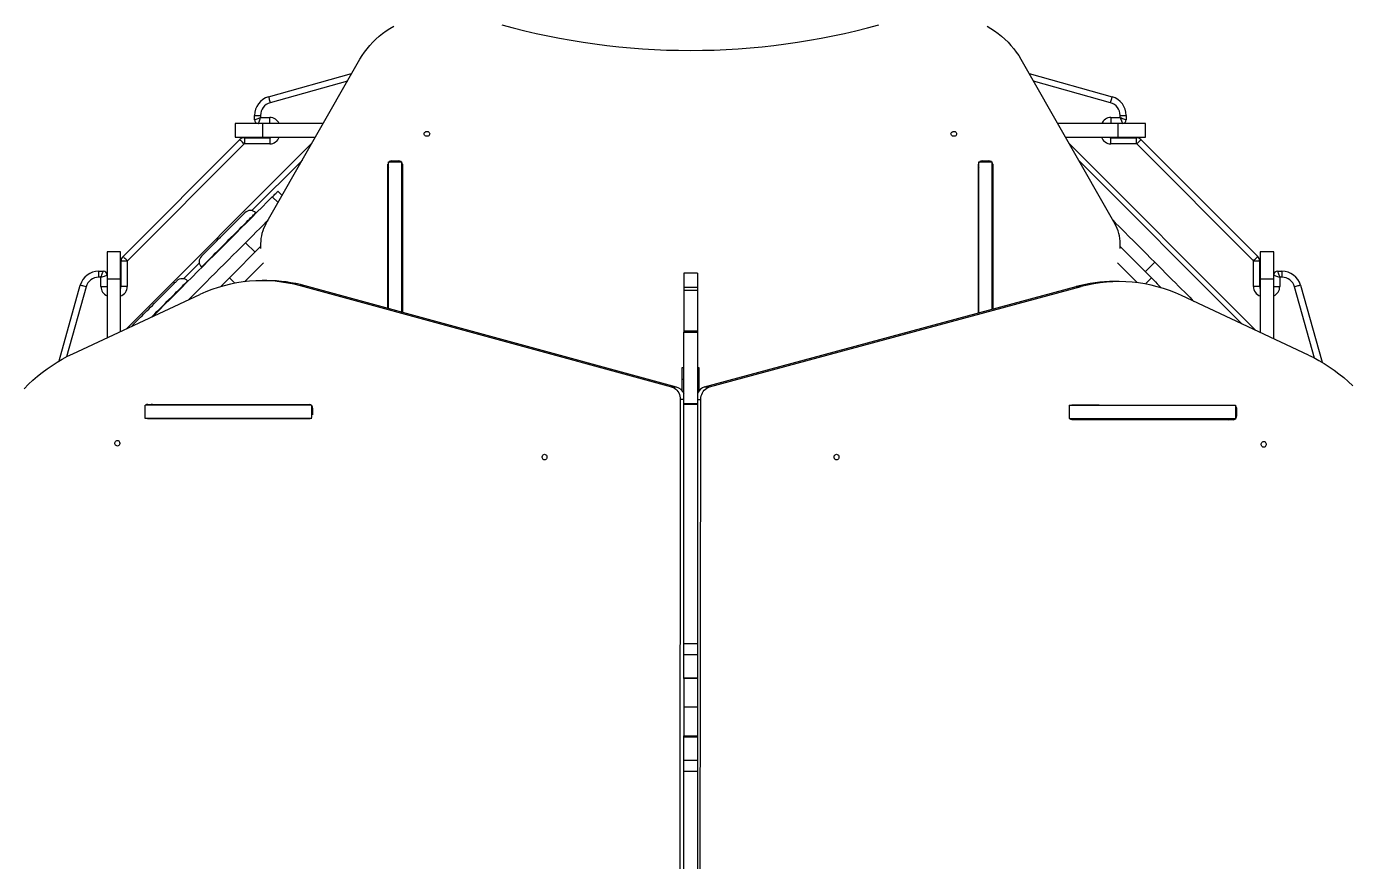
# Model space of a CAD drawing. Header units: millimetres. Extents: x -10374 to 11119, y -8221 to 9433.
# Drawn here: x -814 to 1249, y -5460 to -4160 of the extents above; entities that cross this region are included whole.
import ezdxf

# ---------------------------------------------------------------- set-up
doc = ezdxf.new("R2010")
doc.units = ezdxf.units.MM
for name, color, linetype in [('DIKOM_ОБЪЕКТ', 7, 'Continuous'), ('DIKOM_РАЗМЕР_ЗОНА', 7, 'Continuous'), ('DIKOM_РАЗМЕР_ОБЪЕКТА', 7, 'Continuous')]:
    doc.layers.add(name, color=color, linetype=linetype)
doc.styles.add('style1', font='arial.ttf', dxfattribs={"width": 0.8})
doc.dimstyles.new('1-50', dxfattribs={"dimtxt": 300, "dimasz": 200, "dimexe": 100, "dimexo": 0, "dimgap": 100, "dimtad": 0, "dimdec": 0, "dimtxsty": 'style1', "dimcen": 0, "dimclrd": 7, "dimclre": 7, "dimadec": 1, "dimazin": 2, "dimtfac": 1, "dimtdec": 0, "dimtmove": 1, "dimatfit": 3, "dimfxl": 0, "dimlwd": 25, "dimlwe": 18, "dimarcsym": 0})

# ---------------------------------------------------------------- blocks, each defined once
blk = doc.blocks.new('*D16')
at = {"layer": 'Defpoints', "color": 0, "transparency": 16777216}
for p in [(-9045.1, 5161.7), (3694.5, 5161.7), (1813.2, -6719.9)]:
    blk.add_point(p, dxfattribs=at)
at = {"layer": 'DIKOM_РАЗМЕР_ОБЪЕКТА', "color": 7, "lineweight": 18, "transparency": 16777216}
for p, q in [((3694.5, 5161.7), (-9145.1, 5161.7)), ((1813.2, -6719.9), (-9145.1, -6719.9))]:
    blk.add_line(p, q, dxfattribs=at)
at = {"layer": 'DIKOM_РАЗМЕР_ОБЪЕКТА', "color": 7, "lineweight": 25, "transparency": 16777216}
for p, q in [((-9045.1, 4961.7), (-9045.1, -0.5)), ((-9045.1, -6519.9), (-9045.1, -1080.2))]:
    blk.add_line(p, q, dxfattribs=at)
at = {"layer": 'DIKOM_РАЗМЕР_ОБЪЕКТА', "color": 7, "transparency": 16777216}
for points in [[(-9078.4, 4961.7), (-9011.8, 4961.7), (-9045.1, 5161.7)], [(-9078.4, -6519.9), (-9011.8, -6519.9), (-9045.1, -6719.9)]]:
    blk.add_solid(points, dxfattribs=at)
at = {"layer": 'DIKOM_РАЗМЕР_ОБЪЕКТА', "color": 0, "transparency": 16777216, "insert": (-9045.1, -540.3), "char_height": 300, "attachment_point": 5, "rotation": 90, "style": 'style1'}
blk.add_mtext('11900', dxfattribs=at)
blk = doc.blocks.new('*D13')
at = {"layer": 'Defpoints', "color": 0, "transparency": 16777216}
for p in [(-10177, 7112.8), (3082.3, 7112.8), (2015.5, -8221.4)]:
    blk.add_point(p, dxfattribs=at)
at = {"layer": 'DIKOM_РАЗМЕР_ЗОНА', "color": 7, "lineweight": 18, "transparency": 16777216}
for p, q in [((3082.3, 7112.8), (-10277, 7112.8)), ((2015.5, -8221.4), (-10277, -8221.4))]:
    blk.add_line(p, q, dxfattribs=at)
at = {"layer": 'DIKOM_РАЗМЕР_ЗОНА', "color": 7, "lineweight": 25, "transparency": 16777216}
for p, q in [((-10177, 6912.8), (-10177, -14.4)), ((-10177, -8021.4), (-10177, -1094.2))]:
    blk.add_line(p, q, dxfattribs=at)
at = {"layer": 'DIKOM_РАЗМЕР_ЗОНА', "color": 7, "transparency": 16777216}
for points in [[(-10210.3, 6912.8), (-10143.6, 6912.8), (-10177, 7112.8)], [(-10210.3, -8021.4), (-10143.6, -8021.4), (-10177, -8221.4)]]:
    blk.add_solid(points, dxfattribs=at)
at = {"layer": 'DIKOM_РАЗМЕР_ЗОНА', "color": 0, "transparency": 16777216, "insert": (-10177, -554.3), "char_height": 300, "attachment_point": 5, "rotation": 90, "style": 'style1'}
blk.add_mtext('15300', dxfattribs=at)

msp = doc.modelspace()

# ---------------------------------------------------------------- linework, layer by layer
at = {"layer": 'DIKOM_ОБЪЕКТ', "color": 7, "linetype": 'Continuous', "lineweight": 15}
for p, q in [((-440.2, -4468), (-293.7, -4211.2)), ((737.6, -4211.2), (884.1, -4468)), ((-436.1, -4269.9), (-306.5, -4233.6)), ((-313.2, -4245.3), (-433.6, -4279.1)), ((750.3, -4233.6), (880, -4269.9)), ((877.5, -4279.1), (757, -4245.3)), ((-458.1, -4305.6), (-458.1, -4298.8)), ((-458.1, -4298.8), (-448.6, -4298.8)), ((-448.6, -4298.8), (-448.6, -4302.1)), ((-448.6, -4302.1), (-434.1, -4302.1)), ((-434.1, -4311.6), (-434.1, -4302.1)), ((877.9, -4302.1), (892.4, -4302.1)), ((877.9, -4302.1), (877.9, -4311.6)), ((892.4, -4302.1), (892.4, -4298.8)), ((892.4, -4298.8), (901.9, -4298.8)), ((901.9, -4298.8), (901.9, -4305.6)), ((-488.1, -4311.6), (-488.1, -4332.6)), ((-445.4, -4311.6), (-488.1, -4311.6)), ((-445.4, -4311.6), (-445.4, -4332.6)), ((-351, -4311.6), (-445.4, -4311.6)), ((889.3, -4311.6), (794.9, -4311.6)), ((889.3, -4332.6), (889.3, -4311.6)), ((931.9, -4311.6), (889.3, -4311.6)), ((931.9, -4332.6), (931.9, -4311.6)), ((-663.1, -4518.7), (-481, -4336.6)), ((-368.4, -4342.1), (-657.6, -4631.3)), ((-474.3, -4343.3), (-656.4, -4525.4)), ((-488.1, -4332.6), (-445.4, -4332.6)), ((-473.9, -4333.6), (-434.1, -4333.6)), ((-473.9, -4333.6), (-473.9, -4343.1)), ((-434.1, -4343.1), (-473.9, -4343.1)), ((-445.4, -4332.6), (-363, -4332.6)), ((-434.1, -4333.6), (-434.1, -4343.1)), ((806.9, -4332.6), (889.3, -4332.6)), ((1104.2, -4634), (812.2, -4342.1)), ((877.9, -4343.1), (877.9, -4333.6)), ((877.9, -4333.6), (917.8, -4333.6)), ((917.8, -4343.1), (877.9, -4343.1)), ((889.3, -4332.6), (931.9, -4332.6)), ((917.8, -4343.1), (917.8, -4333.6)), ((1100.3, -4525.4), (918.2, -4343.3)), ((924.9, -4336.6), (1107, -4518.7)), ((-383.4, -4368.4), (-462.2, -4447.2)), ((-249.1, -4370.9), (-228.1, -4370.9)), ((-249.1, -4599.8), (-249.1, -4370.9)), ((-243.8, -4369.6), (-233.4, -4369.6)), ((-243.8, -4370.9), (-243.8, -4369.6)), ((-233.4, -4370.9), (-233.4, -4369.6)), ((-228.1, -4605.6), (-228.1, -4370.9)), ((671.9, -4370.9), (692.9, -4370.9)), ((671.9, -4606.6), (671.9, -4370.9)), ((677.2, -4369.6), (687.6, -4369.6)), ((677.2, -4370.9), (677.2, -4369.6)), ((687.6, -4370.9), (687.6, -4369.6)), ((692.9, -4600.9), (692.9, -4370.9)), ((1082.9, -4624), (827.3, -4368.4)), ((-249.8, -4599.6), (-249.8, -4374.7)), ((-227.4, -4374.7), (-227.4, -4605.7)), ((671.2, -4606.8), (671.2, -4374.7)), ((693.6, -4374.7), (693.6, -4600.7)), ((-421.3, -4434.8), (-430.3, -4425.8)), ((-414.9, -4423.5), (-421.5, -4417)), ((-455.5, -4451), (-456.1, -4450.5)), ((-667.1, -4511.6), (-688.1, -4511.6)), ((-688.1, -4511.6), (-688.1, -4554.3)), ((-667.1, -4554.3), (-667.1, -4511.6)), ((-497.2, -4552.1), (-448.5, -4503.4)), ((-472, -4497.3), (-457.2, -4512.1)), ((-448.5, -4498.7), (-448.5, -4506.2)), ((892.4, -4506.2), (892.4, -4498.7)), ((892.4, -4503.4), (941.1, -4552.1)), ((1131.9, -4511.6), (1110.9, -4511.6)), ((1110.9, -4511.6), (1110.9, -4554.3)), ((1131.9, -4554.3), (1131.9, -4511.6)), ((-666.1, -4565.6), (-666.1, -4525.8)), ((-656.6, -4525.8), (-666.1, -4525.8)), ((-656.6, -4525.8), (-656.6, -4565.6)), ((-544.2, -4529.2), (-568.6, -4553.6)), ((-540.9, -4535.4), (-540.4, -4535.9)), ((-473.5, -4558.1), (-444.1, -4528.8)), ((888, -4528.8), (918.8, -4559.5)), ((946.3, -4527.7), (931.5, -4542.5)), ((1100.4, -4565.6), (1100.4, -4525.8)), ((1109.9, -4525.8), (1100.4, -4525.8)), ((1109.9, -4525.8), (1109.9, -4565.6)), ((-700.9, -4551.1), (-700.9, -4541.6)), ((-700.9, -4541.6), (-694.1, -4541.6)), ((-697.6, -4551.1), (-700.9, -4551.1)), ((-697.6, -4565.6), (-697.6, -4551.1)), ((-667.1, -4554.3), (-688.1, -4554.3)), ((-688.1, -4554.3), (-688.1, -4645.4)), ((-667.1, -4635.7), (-667.1, -4554.3)), ((-561.9, -4557.4), (-562.4, -4556.8)), ((-488.8, -4560.5), (-497.2, -4552.1)), ((-438.7, -4556.4), (-446.2, -4556.4)), ((232.9, -4544.9), (211.9, -4544.9)), ((211.9, -4544.9), (211.9, -4567.2)), ((232.9, -4544.9), (232.9, -4567.2)), ((890.5, -4557.7), (883, -4557.7)), ((931.7, -4561.5), (941.1, -4552.1)), ((1131.9, -4554.3), (1110.9, -4554.3)), ((1110.9, -4554.3), (1110.9, -4637.1)), ((1131.9, -4647), (1131.9, -4554.3)), ((1137.9, -4541.6), (1144.8, -4541.6)), ((1141.4, -4551.1), (1141.4, -4565.6)), ((1144.8, -4551.1), (1141.4, -4551.1)), ((1144.8, -4541.6), (1144.8, -4551.1)), ((-762.8, -4681.5), (-729.8, -4563.5)), ((-720.6, -4566.1), (-751.1, -4675)), ((-741.5, -4670.2), (-543.1, -4578.1)), ((-697.6, -4565.6), (-688.1, -4565.6)), ((-656.6, -4565.6), (-666.1, -4565.6)), ((192.9, -4722.3), (-386.5, -4564.4)), ((-379, -4564.4), (-386.5, -4564.4)), ((200.4, -4722.3), (-379, -4564.4)), ((232.9, -4567.2), (211.9, -4567.2)), ((211.9, -4567.2), (211.9, -4571.8)), ((232.9, -4571.8), (211.9, -4571.8)), ((211.9, -4571.8), (211.9, -4635)), ((232.9, -4567.2), (232.9, -4571.8)), ((232.9, -4571.8), (232.9, -4635)), ((244.2, -4721.9), (823.9, -4565.6)), ((251.7, -4721.9), (831.4, -4565.6)), ((823.9, -4565.6), (831.4, -4565.6)), ((1109.9, -4565.6), (1100.4, -4565.6)), ((1131.9, -4565.6), (1141.4, -4565.6)), ((1195.6, -4677), (1164.5, -4566.1)), ((1173.7, -4563.6), (1207.3, -4683.5)), ((1186.1, -4672.3), (988, -4579.7)), ((232.9, -4635), (211.9, -4635)), ((211.9, -4635), (211.9, -4636.5)), ((211.9, -4636.5), (232.9, -4636.5)), ((211.9, -4748.6), (211.9, -4636.5)), ((232.9, -4635), (232.9, -4636.5)), ((232.9, -4636.5), (232.9, -4748.6)), ((211.4, -4692.4), (208.4, -4692.4)), ((208.4, -4692.4), (208.4, -4710.4)), ((211.4, -4692.4), (211.4, -4710.4)), ((235.4, -4692.4), (232.9, -4692.4)), ((235.4, -4710.4), (235.4, -4692.4)), ((200.4, -4722.3), (192.9, -4722.3)), ((208.4, -4710.4), (208.4, -4727.4)), ((211.4, -4710.4), (208.4, -4710.4)), ((211.4, -4710.4), (211.4, -4731.9)), ((235.4, -4710.4), (232.9, -4710.4)), ((235.4, -4727.9), (235.4, -4710.4)), ((244.2, -4721.9), (251.7, -4721.9)), ((206.2, -4741.8), (205.6, -5701.2)), ((211.9, -4741.8), (206.2, -4741.8)), ((232.9, -4741.4), (238.4, -4741.4)), ((237.1, -5700.9), (238.4, -4741.4)), ((-628.6, -4771.4), (-628.6, -4750.4)), ((-369.8, -4750.4), (-628.6, -4750.4)), ((-624.7, -4749.2), (-372.7, -4749.4)), ((-368.8, -4769.8), (-368.8, -4751.4)), ((-367.5, -4755.4), (-367.5, -4765.8)), ((232.9, -4748.6), (211.9, -4748.6)), ((211.9, -4748.6), (211.9, -4749)), ((211.9, -4749), (232.9, -4749)), ((211.9, -5121.9), (211.9, -4749)), ((232.9, -4749), (232.9, -4748.6)), ((232.9, -4749), (232.9, -5121.9)), ((812.7, -4750.4), (812.7, -4771.4)), ((812.7, -4750.4), (1072.5, -4750.4)), ((816.4, -4750.4), (817.2, -4750.3)), ((852.2, -4750.4), (816.8, -4750.3)), ((859.7, -4750.4), (817.2, -4750.3)), ((1072.5, -4750.4), (1072.5, -4771.4)), ((1072.5, -4756.8), (1074.4, -4756.8)), ((1074.4, -4767.2), (1074.4, -4756.8)), ((-368.8, -4771.4), (-628.6, -4771.4)), ((-372.6, -4771.8), (-624.7, -4771.6)), ((-617.2, -4771.6), (-624.7, -4771.6)), ((-372.4, -4771.8), (-617.2, -4771.6)), ((812.7, -4771.4), (1072.5, -4771.4)), ((817.1, -4772.7), (1069.2, -4773.2)), ((1072.5, -4767.2), (1074.4, -4767.2)), ((211.9, -5121.9), (232.9, -5121.9)), ((211.9, -5139), (211.9, -5121.9)), ((232.9, -5121.9), (232.9, -5139)), ((211.9, -5139), (232.9, -5139)), ((211.9, -5175.4), (211.9, -5139)), ((232.9, -5139), (232.9, -5175.4)), ((211.9, -5175.4), (232.9, -5175.4)), ((211.9, -5176.6), (211.9, -5175.4)), ((232.9, -5176.6), (211.9, -5176.6)), ((211.9, -5176.6), (211.9, -5221.4)), ((232.9, -5175.4), (232.9, -5176.6)), ((232.9, -5176.6), (232.9, -5221.4)), ((232.9, -5221.4), (211.9, -5221.4)), ((211.9, -5221.4), (211.9, -5266.2)), ((232.9, -5221.4), (232.9, -5266.2)), ((211.9, -5266.2), (232.9, -5266.2)), ((211.9, -5267.4), (211.9, -5266.2)), ((211.9, -5267.4), (232.9, -5267.4)), ((211.9, -5303.8), (211.9, -5267.4)), ((232.9, -5266.2), (232.9, -5267.4)), ((232.9, -5267.4), (232.9, -5303.8)), ((211.9, -5303.8), (232.9, -5303.8)), ((211.9, -5320.9), (211.9, -5303.8)), ((211.9, -5320.9), (232.9, -5320.9)), ((211.9, -5693.8), (211.9, -5320.9)), ((232.9, -5303.8), (232.9, -5320.9)), ((232.9, -5320.9), (232.9, -5693.8))]:
    msp.add_line(p, q, dxfattribs=at)
at = {"layer": 'DIKOM_ОБЪЕКТ', "color": 7, "linetype": 'Continuous', "lineweight": 15, "flags": 128}
for points in [[(-293.7, -4211.2), (-290.3, -4205.6), (-286.6, -4200.1), (-282.5, -4194.8), (-278.2, -4189.7), (-273.6, -4184.8), (-268.8, -4180.1), (-263.7, -4175.5), (-258.3, -4171.2), (-252.7, -4167.2), (-246.8, -4163.3), (-240.8, -4159.8)], [(-72.2, -4157.4), (-54.4, -4162.2), (-36.4, -4166.7), (-18.4, -4170.9), (-0.3, -4174.8), (18, -4178.5), (36.2, -4181.7), (54.6, -4184.7), (73, -4187.4), (91.5, -4189.8), (110.1, -4191.8), (128.6, -4193.6), (147.3, -4195), (165.9, -4196.1), (184.6, -4196.9), (203.3, -4197.3), (221.9, -4197.5), (240.6, -4197.3), (259.3, -4196.9), (278, -4196.1), (296.6, -4195), (315.2, -4193.6), (333.8, -4191.8), (352.3, -4189.8), (370.8, -4187.4), (389.3, -4184.7), (407.6, -4181.7), (425.9, -4178.5), (444.1, -4174.8), (462.3, -4170.9), (480.3, -4166.7), (498.3, -4162.2), (516.1, -4157.4)], [(684.7, -4159.8), (690.7, -4163.3), (696.6, -4167.2), (702.2, -4171.2), (707.5, -4175.5), (712.7, -4180.1), (717.5, -4184.8), (722.1, -4189.7), (726.4, -4194.8), (730.4, -4200.1), (734.2, -4205.6), (737.6, -4211.2)], [(-436.1, -4269.9), (-436.1, -4270.1), (-435.9, -4270.6), (-435.7, -4271.4), (-435.4, -4272.6), (-435, -4274), (-434.6, -4275.6), (-434.1, -4277.3), (-433.6, -4279.1)], [(877.5, -4279.1), (878, -4277.3), (878.5, -4275.6), (878.9, -4274), (879.3, -4272.6), (879.6, -4271.4), (879.8, -4270.6), (880, -4270.1), (880, -4269.9)], [(-458.1, -4305.6), (-457.9, -4305.6), (-457.3, -4305.4), (-456.5, -4305), (-455.3, -4304.6), (-453.8, -4304.1), (-452.2, -4303.5), (-450.4, -4302.8), (-448.6, -4302.1)], [(-452.1, -4311.6), (-452, -4311.5), (-451.8, -4310.9), (-451.5, -4310), (-451, -4308.9), (-450.5, -4307.4), (-449.9, -4305.8), (-449.2, -4304), (-448.6, -4302.1)], [(892.4, -4302.1), (893.1, -4304), (893.8, -4305.8), (894.4, -4307.4), (894.9, -4308.9), (895.4, -4310), (895.7, -4310.9), (895.9, -4311.5), (895.9, -4311.6)], [(892.4, -4302.1), (894.3, -4302.8), (896.1, -4303.5), (897.7, -4304.1), (899.2, -4304.6), (900.3, -4305), (901.2, -4305.4), (901.8, -4305.6), (901.9, -4305.6)], [(-184.7, -4327.6), (-184.8, -4328.6), (-185.4, -4329.6), (-186.2, -4330.4), (-187.2, -4331), (-188.4, -4331.3), (-189.7, -4331.3), (-190.9, -4331), (-191.9, -4330.4), (-192.8, -4329.6), (-193.3, -4328.6), (-193.5, -4327.6), (-193.3, -4326.5), (-192.8, -4325.5), (-191.9, -4324.7), (-190.9, -4324.1), (-189.7, -4323.8), (-188.4, -4323.8), (-187.2, -4324.1), (-186.2, -4324.7), (-185.4, -4325.5), (-184.8, -4326.5), (-184.7, -4327.6)], [(637.3, -4327.6), (637.2, -4328.6), (636.6, -4329.6), (635.8, -4330.4), (634.8, -4331), (633.6, -4331.3), (632.3, -4331.3), (631.1, -4331), (630.1, -4330.4), (629.2, -4329.6), (628.7, -4328.6), (628.5, -4327.6), (628.7, -4326.5), (629.2, -4325.5), (630.1, -4324.7), (631.1, -4324.1), (632.3, -4323.8), (633.6, -4323.8), (634.8, -4324.1), (635.8, -4324.7), (636.6, -4325.5), (637.2, -4326.5), (637.3, -4327.6)], [(-474.3, -4343.3), (-475.6, -4342), (-476.8, -4340.7), (-478, -4339.6), (-479, -4338.5), (-479.9, -4337.7), (-480.5, -4337.1), (-480.9, -4336.7), (-481, -4336.6)], [(918.2, -4343.3), (919.5, -4342), (920.8, -4340.7), (921.9, -4339.6), (922.9, -4338.5), (923.8, -4337.7), (924.4, -4337.1), (924.8, -4336.7), (924.9, -4336.6)], [(-430.3, -4425.8), (-438.1, -4433.7), (-446.1, -4441.6), (-454.2, -4449.7), (-462.3, -4457.8), (-470.5, -4466), (-478.8, -4474.3), (-487.2, -4482.7), (-495.6, -4491.1), (-504, -4499.6), (-512.5, -4508.1), (-521.1, -4516.6), (-529.6, -4525.2), (-538.2, -4533.7), (-546.8, -4542.3), (-555.4, -4550.9), (-564, -4559.5), (-572.6, -4568.1), (-581.2, -4576.7), (-589.7, -4585.2), (-598.2, -4593.7), (-606.7, -4602.2), (-615.1, -4610.6), (-616.8, -4612.3)], [(-430.3, -4425.8), (-428.9, -4424.5), (-427.6, -4423.1), (-426.2, -4421.7), (-424.9, -4420.4), (-423.7, -4419.3), (-422.8, -4418.3), (-422, -4417.6), (-421.6, -4417.1), (-421.5, -4417)], [(-540.9, -4518.4), (-540.8, -4518.3), (-540.5, -4518), (-539.9, -4517.4), (-539.1, -4516.6), (-538, -4515.5), (-536.7, -4514.2), (-535.2, -4512.7), (-533.5, -4511), (-531.5, -4509), (-529.4, -4506.9), (-527.2, -4504.7), (-524.8, -4502.2), (-522.2, -4499.7), (-519.5, -4497), (-516.8, -4494.3), (-514, -4491.4), (-511.1, -4488.6), (-508.2, -4485.7), (-505.2, -4482.7), (-502.3, -4479.8), (-499.5, -4477), (-496.6, -4474.1), (-493.9, -4471.4), (-491.3, -4468.7), (-488.7, -4466.2), (-486.3, -4463.8), (-484.1, -4461.6), (-482, -4459.5), (-480.1, -4457.6), (-478.5, -4455.9), (-477, -4454.5), (-475.7, -4453.2), (-474.7, -4452.2), (-473.9, -4451.4), (-473.4, -4450.9), (-473.1, -4450.6), (-473, -4450.5)], [(-540.9, -4535.4), (-540.8, -4535.3), (-540.5, -4535), (-539.9, -4534.4), (-539.1, -4533.6), (-538, -4532.5), (-536.8, -4531.2), (-535.2, -4529.7), (-533.5, -4528), (-531.6, -4526), (-529.5, -4523.9), (-527.1, -4521.6), (-524.7, -4519.1), (-522, -4516.5), (-519.3, -4513.7), (-516.4, -4510.8), (-513.4, -4507.8), (-510.3, -4504.7), (-507.1, -4501.6), (-503.9, -4498.4), (-500.7, -4495.1), (-497.4, -4491.9), (-494.2, -4488.7), (-491, -4485.4), (-487.8, -4482.3), (-484.7, -4479.1), (-481.7, -4476.1), (-478.7, -4473.2), (-475.9, -4470.4), (-473.2, -4467.7), (-470.7, -4465.2), (-468.3, -4462.8), (-466.1, -4460.6), (-464.1, -4458.6), (-462.3, -4456.8), (-460.7, -4455.2), (-459.4, -4453.8), (-458.2, -4452.7), (-457.3, -4451.8), (-456.6, -4451.1), (-456.2, -4450.7), (-456.1, -4450.5), (-456.1, -4450.5)], [(-472, -4497.3), (-466.3, -4491.5), (-460.7, -4485.9), (-455.2, -4480.4), (-449.9, -4475.1), (-444.7, -4469.9), (-439.7, -4464.9), (-436.9, -4462.1)], [(880.8, -4462.1), (884.7, -4466), (891.8, -4473.2), (899, -4480.3), (906, -4487.3), (913, -4494.3), (919.9, -4501.2), (926.6, -4508), (933.3, -4514.6), (939.9, -4521.2), (946.3, -4527.7)], [(-561.3, -4586.6), (-555.5, -4580.8), (-548.2, -4573.4), (-540.9, -4566.2), (-533.7, -4558.9), (-526.5, -4551.7), (-519.4, -4544.6), (-512.4, -4537.6), (-505.4, -4530.6), (-498.5, -4523.7), (-491.7, -4516.9), (-485.1, -4510.3), (-478.5, -4503.7), (-472, -4497.3)], [(-656.4, -4525.4), (-657.7, -4524.1), (-659, -4522.8), (-660.1, -4521.7), (-661.2, -4520.7), (-662, -4519.8), (-662.6, -4519.2), (-663, -4518.8), (-663.1, -4518.7)], [(946.3, -4527.7), (952.1, -4533.4), (957.7, -4539), (963.2, -4544.5), (968.5, -4549.8), (973.7, -4555), (978.7, -4560), (983.5, -4564.8), (988.2, -4569.5), (992.6, -4574), (996.9, -4578.2), (1001, -4582.3), (1004.9, -4586.2), (1007.4, -4588.7)], [(1100.3, -4525.4), (1101.6, -4524.1), (1102.9, -4522.9), (1104, -4521.7), (1105, -4520.7), (1105.9, -4519.8), (1106.5, -4519.2), (1106.9, -4518.8), (1107, -4518.7)], [(-697.6, -4551.1), (-696.9, -4549.3), (-696.2, -4547.5), (-695.6, -4545.9), (-695.1, -4544.4), (-694.6, -4543.2), (-694.3, -4542.4), (-694.1, -4541.8), (-694.1, -4541.6)], [(-697.6, -4551.1), (-695.7, -4550.5), (-693.9, -4549.8), (-692.3, -4549.2), (-690.8, -4548.7), (-689.7, -4548.2), (-688.8, -4547.9), (-688.2, -4547.7), (-688.1, -4547.6)], [(-647.2, -4624.7), (-647.2, -4624.6), (-646.8, -4624.3), (-646.2, -4623.7), (-645.4, -4622.9), (-644.3, -4621.8), (-643, -4620.5), (-641.5, -4619), (-639.8, -4617.3), (-637.9, -4615.4), (-635.8, -4613.3), (-633.5, -4611), (-631.1, -4608.6), (-628.5, -4606), (-625.9, -4603.4), (-623.1, -4600.6), (-620.3, -4597.8), (-617.4, -4594.9), (-614.5, -4592), (-611.6, -4589.1), (-608.7, -4586.2), (-605.8, -4583.3), (-603, -4580.5), (-600.2, -4577.7), (-597.6, -4575.1), (-595.1, -4572.6), (-592.7, -4570.2), (-590.4, -4567.9), (-588.4, -4565.8), (-586.5, -4564), (-584.8, -4562.3), (-583.3, -4560.8), (-582.1, -4559.5), (-581, -4558.5), (-580.2, -4557.7), (-579.7, -4557.2), (-579.4, -4556.9), (-579.4, -4556.8)], [(-618.8, -4613.3), (-616.6, -4611.1), (-613.5, -4607.9), (-610.3, -4604.7), (-607, -4601.5), (-603.8, -4598.2), (-600.5, -4595), (-597.3, -4591.8), (-594.1, -4588.6), (-591, -4585.5), (-588, -4582.5), (-585.1, -4579.5), (-582.2, -4576.7), (-579.6, -4574), (-577, -4571.5), (-574.7, -4569.1), (-572.5, -4566.9), (-570.5, -4564.9), (-568.6, -4563.1), (-567.1, -4561.5), (-565.7, -4560.1), (-564.5, -4559), (-563.6, -4558.1), (-563, -4557.4), (-562.6, -4557), (-562.4, -4556.9), (-562.4, -4556.8)], [(-511, -4565.9), (-509.5, -4564.4), (-506.4, -4561.4), (-503.4, -4558.3), (-500.3, -4555.2), (-497.2, -4552.1)], [(941.1, -4552.1), (944.2, -4555.2), (947.3, -4558.3), (950.3, -4561.4), (953.4, -4564.4), (956.4, -4567.4), (956.6, -4567.6)], [(1131.9, -4547.6), (1132.1, -4547.7), (1132.7, -4547.9), (1133.5, -4548.2), (1134.7, -4548.7), (1136.2, -4549.2), (1137.8, -4549.8), (1139.6, -4550.5), (1141.4, -4551.1)], [(1137.9, -4541.6), (1138, -4541.8), (1138.2, -4542.4), (1138.5, -4543.2), (1139, -4544.4), (1139.5, -4545.9), (1140.1, -4547.5), (1140.8, -4549.3), (1141.4, -4551.1)], [(-720.6, -4566.1), (-722.4, -4565.6), (-724.1, -4565.1), (-725.7, -4564.7), (-727.1, -4564.3), (-728.3, -4564), (-729.1, -4563.7), (-729.6, -4563.6), (-729.8, -4563.5)], [(1173.7, -4563.6), (1173.5, -4563.6), (1173, -4563.7), (1172.1, -4564), (1171, -4564.3), (1169.6, -4564.7), (1168, -4565.1), (1166.3, -4565.6), (1164.5, -4566.1)], [(-647.2, -4624.7), (-648.6, -4626.3), (-649.3, -4627.4)], [(-817.5, -4724.8), (-810.7, -4718), (-803.7, -4711.5), (-796.5, -4705.3), (-789.1, -4699.4), (-781.6, -4693.7), (-773.8, -4688.4), (-765.9, -4683.4), (-757.9, -4678.7), (-749.7, -4674.3), (-741.5, -4670.2)], [(1186.1, -4672.3), (1194.4, -4676.4), (1202.5, -4680.8), (1210.6, -4685.5), (1218.4, -4690.5), (1226.1, -4695.9), (1233.7, -4701.5), (1241.1, -4707.5), (1248.3, -4713.7), (1255.3, -4720.2)], [(192.9, -4722.3), (195.1, -4723.1), (197.2, -4724.2), (199.1, -4725.6), (200.9, -4727.3), (202.5, -4729.3), (203.8, -4731.5), (204.8, -4733.9), (205.6, -4736.5), (206, -4739.1), (206.2, -4741.8)], [(238.4, -4741.4), (238.5, -4738.7), (239, -4736.1), (239.8, -4733.6), (240.8, -4731.2), (242.1, -4729), (243.7, -4727), (245.5, -4725.3), (247.4, -4723.8), (249.5, -4722.7), (251.7, -4721.9)], [(-624.7, -4771.6), (-625.7, -4771.5), (-625.9, -4771.4)], [(-617.2, -4771.6), (-618.2, -4771.5), (-618.4, -4771.4)], [(-370.8, -4771.4), (-371.6, -4771.7), (-372.6, -4771.8)], [(-671.9, -4805.4), (-670.8, -4805.6), (-669.8, -4806.1), (-669, -4807), (-668.4, -4808), (-668.1, -4809.2), (-668.1, -4810.5), (-668.4, -4811.7), (-669, -4812.7), (-669.8, -4813.5), (-670.8, -4814.1), (-671.9, -4814.2), (-673, -4814.1), (-674, -4813.5), (-674.8, -4812.7), (-675.4, -4811.7), (-675.7, -4810.5), (-675.7, -4809.2), (-675.4, -4808), (-674.8, -4807), (-674, -4806.1), (-673, -4805.6), (-671.9, -4805.4)], [(-668.2, -4809.8), (-668.2, -4809.8), (-668.1, -4809.3)], [(1116.3, -4815.9), (1115.2, -4815.8), (1114.3, -4815.2), (1113.4, -4814.4), (1112.9, -4813.4), (1112.5, -4812.2), (1112.6, -4810.9), (1112.9, -4809.7), (1113.4, -4808.7), (1114.3, -4807.8), (1115.3, -4807.3), (1116.3, -4807.1), (1117.4, -4807.3), (1118.4, -4807.8), (1119.2, -4808.7), (1119.8, -4809.7), (1120.1, -4810.9), (1120.1, -4812.2), (1119.8, -4813.4), (1119.2, -4814.4), (1118.4, -4815.2), (1117.4, -4815.8), (1116.3, -4815.9)], [(-5.6, -4827), (-4.5, -4827.2), (-3.5, -4827.7), (-2.7, -4828.5), (-2.1, -4829.6), (-1.8, -4830.8), (-1.8, -4832), (-2.1, -4833.2), (-2.7, -4834.3), (-3.5, -4835.1), (-4.5, -4835.6), (-5.6, -4835.8), (-6.6, -4835.6), (-7.6, -4835.1), (-8.4, -4834.3), (-9, -4833.2), (-9.3, -4832), (-9.3, -4830.8), (-9, -4829.6), (-8.4, -4828.5), (-7.6, -4827.7), (-6.6, -4827.2), (-5.6, -4827)], [(449.9, -4835.8), (448.9, -4835.6), (447.9, -4835.1), (447.1, -4834.3), (446.5, -4833.2), (446.2, -4832), (446.2, -4830.8), (446.5, -4829.6), (447.1, -4828.5), (447.9, -4827.7), (448.9, -4827.2), (449.9, -4827), (451, -4827.2), (452, -4827.7), (452.8, -4828.5), (453.4, -4829.6), (453.7, -4830.8), (453.7, -4832), (453.4, -4833.2), (452.8, -4834.3), (452, -4835.1), (451, -4835.6), (449.9, -4835.8)]]:
    msp.add_lwpolyline(points, dxfattribs=at)
at = {"layer": 'DIKOM_ОБЪЕКТ', "color": 7, "linetype": 'Continuous', "lineweight": 15}
for centre, radius, start, end in [((-428.1, -4298.8), 30, 105.6422, 180), ((-428.1, -4298.8), 20.5, 105.6422, 180), ((871.9, -4298.8), 20.5, 0, 74.3578), ((871.9, -4298.8), 30, 0, 74.3578), ((-452.1, -4305.6), 6, 180, 270), ((-434.1, -4317.6), 15.5, 22.774, 90), ((877.9, -4317.6), 15.5, 90, 157.226), ((895.9, -4305.6), 6, 270, 0), ((-189.1, -4336.3), 5.07, 81.1351, 98.8649), ((632.9, -4336.3), 5.07, 81.1351, 98.8649), ((-473.9, -4343.6), 10, 90, 134.9954), ((-473.9, -4343.6), 0.5, 90, 134.9954), ((-434.1, -4327.6), 6, 270, 303.5573), ((-434.1, -4327.6), 15.5, 270, 341.1809), ((877.9, -4327.6), 15.5, 198.8191, 270), ((877.9, -4327.6), 6, 236.4427, 270), ((917.8, -4343.6), 10, 44.9954, 90), ((917.8, -4343.6), 0.5, 44.9954, 90), ((-245.1, -4374.8), 4.67, 148.2344, 179.6941), ((-243.8, -4376.1), 6.54, 89.4971, 126.7542), ((-233.3, -4376.1), 6.54, 53.2428, 90.5018), ((-232, -4374.8), 4.66, 0.2542, 31.8173), ((675.9, -4374.8), 4.67, 148.2344, 179.6941), ((677.2, -4376.1), 6.54, 89.4971, 126.7542), ((687.7, -4376.1), 6.54, 53.2428, 90.5018), ((689, -4374.8), 4.66, 0.2542, 31.8173), ((-245.1, -4382.3), 4.67, 148.2344, 179.6971), ((-232, -4382.3), 4.66, 0.2512, 31.8173), ((675.9, -4382.3), 4.67, 148.2344, 179.6971), ((689, -4382.3), 4.66, 0.2512, 31.8173), ((-464.5, -4459), 12, 45, 135), ((-386.6, -4498.9), 61.9, 150.0243, 179.7758), ((830.7, -4498.8), 61.7, 0.154, 30.0459), ((-656.1, -4525.8), 10, 134.9954, 180), ((-656.1, -4525.8), 0.5, 134.9954, 180), ((-532.4, -4526.9), 12, 135, 225), ((1099.9, -4525.8), 0.5, 0, 44.9954), ((1099.9, -4525.8), 10, 0, 44.9954), ((-700.9, -4571.6), 30, 90, 164.3578), ((-700.9, -4571.6), 20.5, 90, 164.3578), ((-694.1, -4547.6), 6, 0, 90), ((-570.9, -4565.3), 12, 45, 135), ((-446.2, -4784.1), 227.6, 74.7831, 115.1914), ((-438.8, -4783.3), 226.9, 74.7227, 89.9707), ((883.1, -4784.3), 226.5, 90.0186, 105.1414), ((890.6, -4785.5), 227.7, 64.6703, 105.062), ((1137.9, -4547.6), 6, 90, 180), ((1144.8, -4571.6), 30, 15.6422, 90), ((1144.8, -4571.6), 20.5, 15.6422, 90), ((-682.1, -4565.6), 15.5, 180, 247.226), ((-672.1, -4565.6), 6, 326.4427, 0), ((-672.1, -4565.6), 15.5, 288.8191, 0), ((1115.9, -4565.6), 15.5, 180, 251.1809), ((1115.9, -4565.6), 6, 180, 213.5573), ((1125.9, -4565.6), 15.5, 292.774, 0), ((195, -4739.7), 18.3, 21.7157, 72.8754), ((249.3, -4739.1), 17.8, 106.4477, 156.4034), ((-624.6, -4754), 4.8, 90.6161, 131.9635), ((-617.1, -4754), 4.82, 93.6163, 131.9106), ((-373.1, -4755), 5.64, 356.1504, 85.5532), ((1068, -4756.7), 6.38, 359.0565, 45.3576), ((817.2, -4767.9), 4.83, 226.4379, 268.2968), ((1061.6, -4768.3), 4.85, 274.7091, 320.4429), ((1068.8, -4767.5), 5.64, 274.2968, 3.7434), ((-663.1, -4809.8), 5.13, 171.2376, 188.7624), ((1107.5, -4811.5), 5.13, 351.2388, 8.7612), ((3.2, -4831.4), 5.02, 171.0451, 188.9549), ((441.1, -4831.4), 5.12, 351.2312, 8.7688), ((441.1, -4831.4), 5.12, 351.2324, 8.7676)]:
    msp.add_arc(centre, radius, start, end, dxfattribs=at)

# ---------------------------------------------------------------- dimensions: what is measured, and where the dimension line sits
at = {"layer": 'DIKOM_РАЗМЕР_ЗОНА'}
dim = msp.add_linear_dim(base=(-10177, 7112.8), p1=(2015.5, -8221.4), p2=(3082.3, 7112.8), angle=270, text='15300', dimstyle='1-50', override={"dimscale": 1, "dimtix": 0, "dimtofl": 1, "dimtmove": 1, "dimatfit": 3}, dxfattribs=at)
dim.commit()
dim.dimension.update_dxf_attribs({"geometry": '*D13', "text_midpoint": (-10177, -554.3), "dimtype": 160})
at = {"layer": 'DIKOM_РАЗМЕР_ОБЪЕКТА'}
dim = msp.add_linear_dim(base=(-9045.1, 5161.7), p1=(1813.2, -6719.9), p2=(3694.5, 5161.7), angle=270, text='11900', dimstyle='1-50', override={"dimscale": 1, "dimtix": 0, "dimtofl": 1, "dimtmove": 1, "dimatfit": 3}, dxfattribs=at)
dim.commit()
dim.dimension.update_dxf_attribs({"geometry": '*D16', "text_midpoint": (-9045.1, -540.3), "dimtype": 160})

doc.saveas('drawing.dxf')
